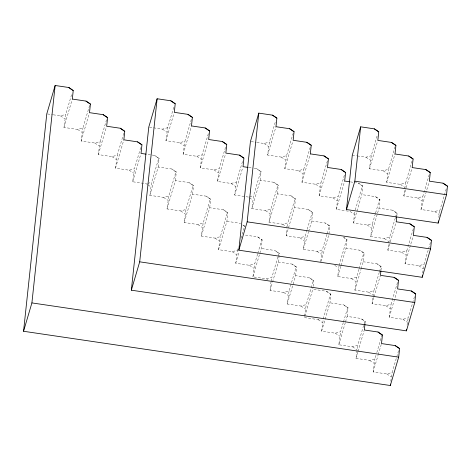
<?xml version="1.0" encoding="UTF-8"?>
<svg xmlns="http://www.w3.org/2000/svg" width="471" height="471" viewBox="0 0 471 471"><rect width="100%" height="100%" fill="white"/><g stroke="black" fill="none" stroke-linecap="round" stroke-linejoin="round"><path stroke-width="0.35" stroke-dasharray="2.35 1.77" d="M89.59 105.404L82.937 127.977L77.644 129.448L63.962 127.429L65.763 114.394L71.786 93.935M106.558 119.693L100.117 141.559L94.818 143.031L81.142 141.012L82.937 127.977M123.738 133.275L117.291 155.142L111.998 156.619L98.315 154.594L100.117 141.559M140.705 147.564L134.471 168.73L129.172 170.202L115.495 168.176L117.291 155.142M147.452 184.526L146.351 183.784L132.675 181.759L134.471 168.73M149.849 195.341L158.203 166.987L171.88 169.012L175.889 171.909L168.824 195.895L163.531 197.367L149.849 195.341L151.65 182.312L158.715 158.327L154.706 155.43L146.787 154.258M158.203 166.987L159.121 158.403L154.706 155.43M191.367 119.381L184.926 141.247L179.628 142.719L165.951 140.699L167.747 127.665L174.188 105.798M167.028 208.93L175.383 180.57L189.059 182.595L193.069 185.497L186.004 209.477L180.705 210.949L167.028 208.93L168.824 195.895M175.383 180.57L176.295 171.986L171.88 169.012M208.335 133.67L202.1 154.829L196.807 156.301L183.125 154.282L184.926 141.247M184.202 222.512L192.557 194.158L206.239 196.177L210.243 199.08L203.178 223.06L197.885 224.532L184.202 222.512L186.004 209.477M192.557 194.158L193.475 185.568L189.059 182.595M225.515 147.252L219.28 168.418L213.981 169.89L200.305 167.864L202.1 154.829M201.382 236.095L209.736 207.74L223.413 209.76L227.422 212.662L220.357 236.642L215.059 238.12L201.382 236.095L203.178 223.06M209.736 207.74L210.655 199.151L206.239 196.177M242.483 161.541L236.454 182L231.161 183.472L217.478 181.447L219.28 168.418M237.949 248.818L237.531 250.231L232.238 251.702L218.556 249.677L220.357 236.642M218.556 249.677L226.91 221.323L227.829 212.733L223.413 209.76M248.335 197.055L234.658 195.029L236.454 182M257.619 253.934L254.711 263.813L249.412 265.285L235.735 263.26L237.531 250.231M251.832 208.612L260.186 180.258L273.869 182.283L277.878 185.18L270.807 209.165L265.514 210.637L251.832 208.612L253.633 195.583L260.699 171.597L256.689 168.7L252.368 168.059M260.186 180.258L261.105 171.674L256.689 168.7M277.914 256.936L271.885 277.395L266.592 278.867L252.909 276.842L254.711 263.813M293.239 133.04L286.586 155.613L281.293 157.084L267.61 155.059L269.412 142.03L275.435 121.571M252.909 276.842L261.264 248.488L262.182 239.904L257.767 236.931L244.09 234.905M269.012 222.2L277.366 193.84L291.043 195.865L295.052 198.768L287.987 222.748L282.688 224.22L269.012 222.2L270.807 209.165M277.366 193.84L278.284 185.256L273.869 182.283M272.532 282.129L278.443 262.07L292.12 264.096L296.129 266.992L289.064 290.978L283.766 292.45L270.089 290.43L271.008 281.841M310.206 147.329L303.766 169.195L298.467 170.667L284.79 168.642L286.586 155.613M278.443 262.07L279.362 253.486L274.946 250.513L261.264 248.488M307.033 229.983L305.167 236.33L299.868 237.802L286.191 235.783L286.951 228.623M286.191 235.783L294.54 207.428L295.458 198.839L291.043 195.865M287.269 304.013L295.617 275.659L309.3 277.678L313.309 280.581L306.244 304.56L300.945 306.032L287.269 304.013L289.064 290.978M327.386 160.911L320.939 182.777L315.647 184.249L301.964 182.23L303.766 169.195M295.617 275.659L296.536 267.069L292.12 264.096M326.915 234.399L322.341 249.918L317.048 251.39L303.365 249.365L305.167 236.33M308.664 231.385L311.72 221.011L312.638 212.421L308.222 209.448L294.54 207.428M304.596 316.165L306.244 304.56M344.354 175.2L338.119 196.36L332.82 197.832L319.144 195.812L320.939 182.777M304.849 316.212L312.797 289.241L313.027 287.092M313.103 286.38L313.715 280.651L309.3 277.678M320.698 261.517L322.341 249.918M311.72 221.011L325.396 223.03L329.812 226.003L328.899 234.593L320.545 262.948M343.3 322.558L340.598 331.731L335.299 333.203L321.622 331.178L323.418 318.143L330.483 294.163L326.474 291.261L312.797 289.241M375.381 213.651L372.473 223.531L367.18 225.003L353.497 222.977L354.416 214.387L350 211.42L336.323 209.395L338.119 196.36M321.622 331.178L329.977 302.824L330.889 294.234L326.474 291.261M358.984 269.324L356.694 277.083L351.401 278.555L337.719 276.53L339.014 266.038M340.98 265.467L346.073 248.176L346.992 239.586L343.683 237.36M345.52 321.94L347.151 316.406L360.833 318.431L364.837 321.328L357.772 345.314L352.479 346.786L338.796 344.76L340.598 331.731M347.151 316.406L348.069 307.816L343.653 304.849L329.977 302.824M353.497 222.977L361.852 194.623L362.77 186.033L358.354 183.06L355.475 182.636M379.279 272.326L373.874 290.666L368.575 292.138L354.898 290.112L356.694 277.083M395.098 146.74L388.445 169.313L383.147 170.785L369.47 168.765L371.266 155.73L377.295 135.271M361.216 268.676L363.253 261.758L364.171 253.174L359.756 250.201L346.073 248.176M375.988 355.37L374.951 358.896L369.653 360.368L355.976 358.343L357.772 345.314M395.263 218.067L389.652 237.113L384.354 238.585L370.677 236.56L372.473 223.531M365.019 323.548L365.249 321.405L360.833 318.431M377.601 213.045L379.031 208.206L379.944 199.616L375.528 196.648L361.852 194.623M397.495 282.382L391.048 304.248L385.755 305.72L372.072 303.701L373.874 290.666M412.066 161.029L405.625 182.895L400.326 184.367L386.65 182.348L388.445 169.313M380.962 270.336L381.345 266.757L376.93 263.784L363.253 261.758M398.572 350.612L392.125 372.479L386.832 373.95L373.15 371.931L374.951 358.896M413.267 228.829L406.826 250.696L401.533 252.168L387.851 250.142L389.652 237.113M396.817 216.065L397.124 213.204L392.708 210.231L379.031 208.206M414.462 296.671L408.227 317.831L402.929 319.303L389.252 317.283L391.048 304.248M429.24 174.611L422.799 196.484L417.506 197.955L403.824 195.93L405.625 182.895M390.789 381.216L392.125 372.479M430.447 242.412L424.006 264.278L418.707 265.75L405.031 263.731L406.826 250.696M407.038 325.143L408.227 317.831M446.214 188.9L439.979 210.066L434.68 211.538L421.003 209.513L422.799 196.484M422.664 273.015L424.006 264.278M438.789 217.372L439.979 210.066M271.131 281.205L271.885 277.395M287.233 226.557L287.987 222.748M339.144 265.403L346.585 239.515L343.724 237.443M354.416 214.387L355.169 210.578M63.962 127.429L72.316 99.069M81.142 141.012L89.29 113.346M98.315 154.594L106.47 126.929M115.495 168.176L123.849 139.822M132.675 181.759L140.823 154.099M165.951 140.699L174.099 113.034M183.125 154.282L191.479 125.928M200.305 167.864L208.453 140.199M217.478 181.447L225.426 154.476M234.658 195.029L242.606 168.059M241.064 238.238L244.602 226.245L242.306 224.59M235.735 263.26L239.197 251.502M267.61 155.059L275.965 126.705M257.825 253.233L261.776 239.827L257.767 236.931M284.79 168.642L292.938 140.982M278.12 256.236L278.956 253.41L274.946 250.513M270.089 290.43L272.332 282.818M301.964 182.23L310.318 153.87M307.245 229.277L312.232 212.35L308.222 209.448M303.365 249.365L308.458 232.073M319.144 195.812L327.498 167.458M327.121 233.693L329.406 225.933L325.396 223.03M336.323 209.395L344.672 181.041M355.299 209.942L362.364 185.963L358.354 183.06M337.719 276.53L340.774 266.156M369.47 168.765L377.618 141.1M343.506 321.852L347.663 307.746L343.653 304.849M359.19 268.617L363.759 253.098L359.756 250.201M375.593 212.945L379.538 199.545L375.528 196.648M338.796 344.76L345.32 322.629M354.898 290.112L361.01 269.365M370.677 236.56L377.401 213.74M386.65 182.348L394.998 153.993M379.485 271.62L380.939 266.68L376.93 263.784M395.469 217.361L396.717 213.127L392.708 210.231M355.976 358.343L357.807 352.12M358.013 351.431L364.124 330.683M372.072 303.701L373.909 297.472M374.109 296.783L380.227 276.035M387.851 250.142L390.094 242.536M390.294 241.847L396.205 221.788M403.824 195.93L406.067 188.323M406.267 187.629L412.178 167.576M376.824 352.549L382.016 334.91M373.15 371.931L378.042 355.328M378.248 354.639L381.304 344.266M389.252 317.283L397.4 289.618M405.031 263.731L413.385 235.37M421.003 209.513L429.152 181.847M53.264 114.8L60.465 115.866L65.763 114.394M149.49 127.223L162.454 129.136L167.747 127.665M256.913 142.436L264.113 143.502L269.412 142.03M147.676 183.413L151.65 182.312M357.33 155.925L365.973 157.202L371.266 155.73M249.659 196.684L253.633 195.583M304.443 317.595L318.125 319.621L320.109 319.067M352.29 155.183L356.612 155.819M251.155 141.583L256.195 142.33M47.506 113.953L52.546 114.694M350.436 181.888L354.751 182.53M248.77 167.529L251.649 167.953M226.91 221.323L240.593 223.348M362.364 185.963L362.77 186.033M260.699 171.597L261.105 171.674M158.715 158.327L159.121 158.403M379.538 199.545L379.944 199.616M277.878 185.18L278.284 185.256M175.889 171.909L176.295 171.986M396.717 213.127L397.124 213.204M295.052 198.768L295.458 198.839M193.069 185.497L193.475 185.568M312.232 212.35L312.638 212.421M210.243 199.08L210.655 199.151M329.406 225.933L329.812 226.003M227.422 212.662L227.829 212.733M346.585 239.515L346.992 239.586M244.602 226.245L245.008 226.315L242.8 224.832M363.759 253.098L364.171 253.174M261.776 239.827L262.182 239.904M380.939 266.68L381.345 266.757M278.956 253.41L279.362 253.486M296.129 266.992L296.536 267.069M313.309 280.581L313.715 280.651M330.483 294.163L330.889 294.234M347.663 307.746L348.069 307.816M364.837 321.328L365.249 321.405M365.973 157.202L370.389 160.175M383.147 170.785L387.562 173.758M400.326 184.367L404.742 187.34M417.506 197.955L421.922 200.929M434.68 211.538L439.096 214.511M264.113 143.502L268.529 146.475M281.293 157.084L285.709 160.058M298.467 170.667L302.882 173.64M315.647 184.249L320.062 187.222M332.82 197.832L337.236 200.805M367.18 225.003L371.595 227.976M384.354 238.585L388.769 241.558M401.533 252.168L405.949 255.141M418.707 265.75L423.123 268.723M162.454 129.136L166.864 132.11M179.628 142.719L184.043 145.692M196.807 156.301L201.223 159.275M213.981 169.89L218.397 172.857M231.161 183.472L235.577 186.445M249.442 197.796L252.75 200.028M265.514 210.637L269.93 213.61M282.688 224.22L286.556 226.822M299.868 237.802L304.284 240.775M317.048 251.39L321.463 254.358M334.775 265.344L338.637 267.946M351.401 278.555L355.817 281.528M368.575 292.138L372.991 295.111M385.755 305.72L390.171 308.693M402.929 319.303L407.344 322.276M60.465 115.866L64.88 118.839M77.644 129.448L82.06 132.422M94.818 143.031L99.234 146.004M111.998 156.619L116.414 159.587M129.172 170.202L133.587 173.175M148.006 184.897L150.767 186.757M163.531 197.367L167.947 200.34M180.705 210.949L185.121 213.922M197.885 224.532L202.3 227.505M215.059 238.12L219.474 241.087M232.238 251.702L236.654 254.676M249.412 265.285L253.828 268.258M266.592 278.867L267.693 279.609M283.766 292.45L288.181 295.423M300.945 306.032L305.361 309.005M318.125 319.621L322.541 322.588M335.299 333.203L339.715 336.176M352.479 346.786L356.894 349.759M369.653 360.368L374.068 363.341M386.832 373.95L391.248 376.924"/><path stroke-width="0.71" d="M364.943 324.266L364.33 329.988L378.007 332.014L382.423 334.987L381.504 343.571L395.187 345.596L399.602 348.569L398.684 357.159L390.329 385.513L23.55 331.272L46.788 113.841L55.142 85.486L68.819 87.512L73.235 90.485L72.316 99.069L85.999 101.094L90.414 104.067L89.496 112.657L103.173 114.677L107.588 117.65L106.67 126.24L120.352 128.259L124.768 131.232L123.849 139.822L137.526 141.848L141.942 144.815L141.023 153.405L146.063 154.152M23.55 331.272L31.904 302.912L55.142 85.486M380.886 271.049L380.427 275.341L394.109 277.366L398.525 280.339L397.606 288.929L411.283 290.948L415.699 293.922L414.78 302.512L406.426 330.866L131.344 290.183L148.771 127.111L157.126 98.757L170.802 100.782L175.218 103.755L174.299 112.339L187.982 114.365L192.398 117.338L191.479 125.928L205.162 127.947L209.577 130.92L208.659 139.51L222.336 141.53L226.751 144.503L225.833 153.093L239.515 155.118L243.931 158.085L243.012 166.675L248.052 167.423M131.344 290.183L139.699 261.829L157.126 98.757M396.741 216.778L396.205 221.788L409.888 223.813L414.303 226.786L413.385 235.37L427.062 237.396L431.477 240.369L430.559 248.959L422.204 277.313L238.815 250.189L250.437 141.477L258.791 113.122L272.468 115.148L276.883 118.115L275.965 126.705L289.647 128.73L294.063 131.703L293.145 140.287L306.821 142.313L311.237 145.286L310.318 153.87L324.001 155.895L328.417 158.868L327.498 167.458L341.175 169.478L345.59 172.451L344.672 181.041L349.712 181.782M238.815 250.189L247.169 221.835L258.791 113.122M346.485 209.536L352.29 155.183L360.645 126.823L374.327 128.848L378.743 131.821L377.824 140.411L391.501 142.43L395.917 145.404L394.998 153.993L408.681 156.013L413.096 158.986L412.178 167.576L425.855 169.595L430.27 172.569L429.358 181.158L443.034 183.184L447.45 186.157L446.532 194.741L438.177 223.095L346.485 209.536L354.84 181.182L360.645 126.823M390.329 385.513L390.483 384.083M406.426 330.866L406.579 329.435M422.204 277.313L422.434 275.164M438.177 223.095L438.407 220.952M354.84 181.182L446.532 194.741M247.169 221.835L430.559 248.959M139.699 261.829L414.78 302.512M31.904 302.912L398.684 357.159M378.743 131.821L374.327 128.848M276.883 118.115L272.468 115.148M175.218 103.755L170.802 100.782M395.917 145.404L391.501 142.43M72.828 90.408L73.235 90.485M294.063 131.703L289.647 128.73M191.991 117.267L192.398 117.338M413.096 158.986L408.681 156.013M90.414 104.067L85.999 101.094M311.237 145.286L306.821 142.313M209.577 130.92L205.162 127.947M430.27 172.569L425.855 169.595M107.588 117.65L103.173 114.677M328.417 158.868L324.001 155.895M226.751 144.503L222.336 141.53M447.45 186.157L443.034 183.184M345.184 172.38L345.59 172.451M141.942 144.815L137.526 141.848M414.303 226.786L409.888 223.813M431.477 240.369L427.062 237.396M398.525 280.339L394.109 277.366M415.699 293.922L411.283 290.948M382.016 334.91L382.423 334.987M399.602 348.569L395.187 345.596M341.175 169.478L344.613 171.962M187.982 114.365L191.42 116.849M239.515 155.118L243.519 158.015M68.819 87.512L72.257 89.996M120.352 128.259L124.362 131.162M378.007 332.014L381.445 334.498"/></g></svg>
